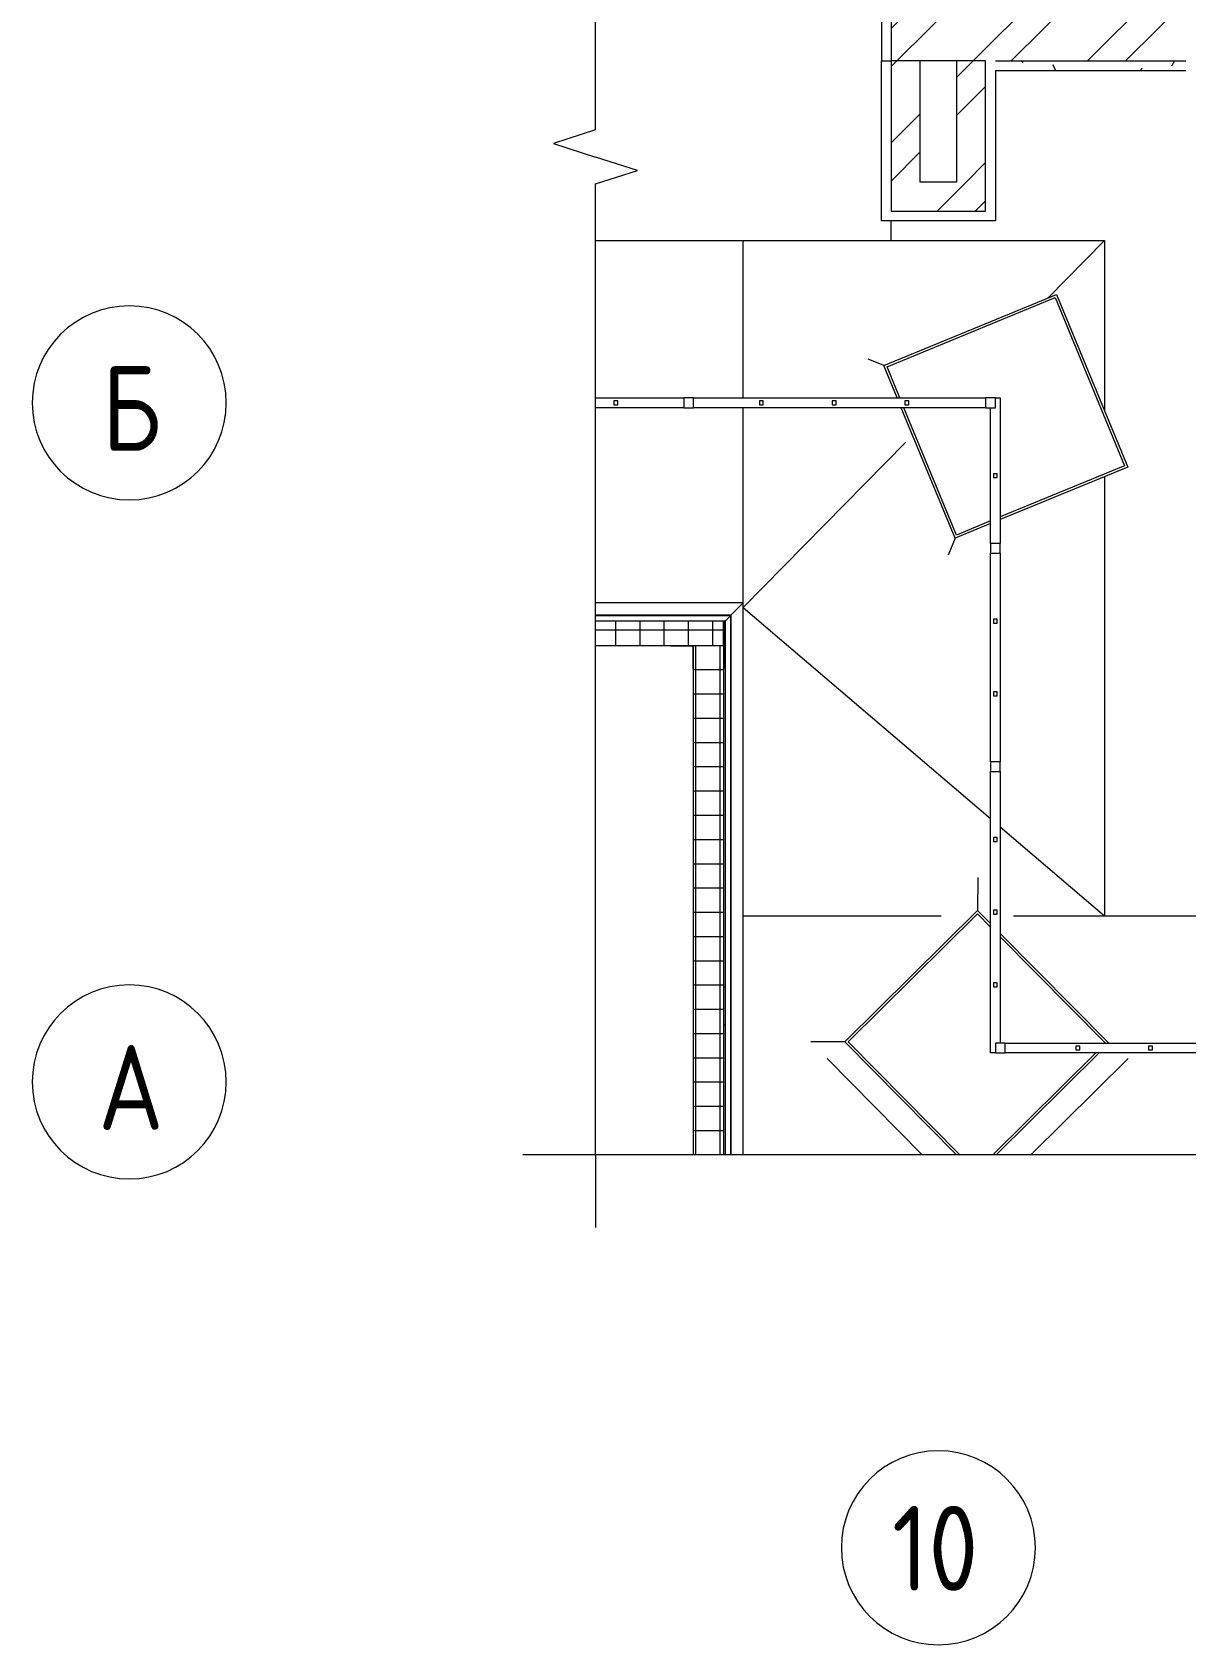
# Model space of a CAD drawing. Header units: millimetres. Extents: x -515342 to 330399, y -224905 to 507333.
# Drawn here: x -393051 to -388295, y 486546 to 493194 of the extents above; entities that cross this region are included whole.
import ezdxf

# ---------------------------------------------------------------- set-up
doc = ezdxf.new("R2010")
doc.units = ezdxf.units.MM
doc.layers.get('0').update_dxf_attribs({"lineweight": 0})
for name, color, linetype, lineweight in [('Аннотация', 7, 'Continuous', 0), ('Витраж', 7, 'Continuous', 0), ('Крыша', 7, 'Continuous', 0), ('Обобщенные модели', 7, 'Continuous', 0), ('Ограждение', 7, 'Continuous', 0), ('Оси', 7, 'Continuous', 0), ('Стены', 7, 'Continuous', 0), ('Стены внутренние', 7, 'Continuous', 0), ('Стены наружные', 7, 'Continuous', 0), ('Стены несущие', 7, 'Continuous', 0), ('Стены отделка', 7, 'Continuous', 0), ('Узлы', 7, 'Continuous', 0)]:
    doc.layers.add(name, color=color, linetype=linetype, lineweight=lineweight)
doc.styles.add('GOST Common', font='', dxfattribs={"width": 0.9, "height": 350})
doc.styles.get('GOST Common').set_extended_font_data('GOST Common')
pattern_1 = [(45, (-474945.14, 488866.48), (-235.7317, 235.7317), []), (45, (-474788, 488866.48), (-235.7317, 235.7317), [])]
pattern_2 = [(0, (-474945.14, 488866.48), (406.4, 101.6), [33.528, -271.272, 33.528, -271.272, -1625.6]), (0, (-474945.14, 488866.48), (406.4, 101.6), [-609.6, 33.528, -576.072, 33.528, -271.272, -711.2]), (0, (-474945.14, 488866.48), (406.4, 101.6), [-1524, 33.528, -169.672, 33.528, -474.472]), (120, (-474792.74, 488917.28), (-291.18818, 301.15272), [33.528, -271.272, 33.528, -271.272, -1625.6]), (120, (-474792.74, 488917.28), (-291.18818, 301.15272), [-609.6, 33.528, -576.072, 33.528, -271.272, -711.2]), (120, (-474792.74, 488917.28), (-291.18818, 301.15272), [-1524, 33.528, -169.672, 33.528, -474.472]), (240, (-474741.94, 489120.48), (-115.21182, -402.75272), [33.528, -271.272, 33.528, -271.272, -1625.6]), (240, (-474741.94, 489120.48), (-115.21182, -402.75272), [-609.6, 33.528, -576.072, 33.528, -271.272, -711.2]), (240, (-474741.94, 489120.48), (-115.21182, -402.75272), [-1524, 33.528, -169.672, 33.528, -474.472])]

# ---------------------------------------------------------------- blocks, each defined once
blk = doc.blocks.new('FP_7-О_АР_П_Крыша - фрагмент 3')
at = {"layer": 'Обобщенные модели'}
for p, q in [((67330.1, -59.7), (67858.1, -59.7)), ((67414.1, -41.4), (67414.1, -22.3)), ((67414.1, -83.6), (67414.1, -41.4)), ((67514.1, -41.4), (67514.1, -22.3)), ((67514.1, -83.6), (67514.1, -41.4)), ((67614.1, -41.4), (67614.1, -22.3)), ((67614.1, -83.6), (67614.1, -41.4)), ((67714.1, -41.4), (67714.1, -22.3)), ((67714.1, -83.6), (67714.1, -41.4)), ((67814.1, -41.4), (67814.1, -22.3)), ((67814.1, -83.6), (67814.1, -41.4)), ((67414.1, -125.2), (67414.1, -83.6)), ((67514.1, -125.2), (67514.1, -83.6)), ((67614.1, -125.2), (67614.1, -83.6)), ((67714.1, -125.2), (67714.1, -83.6)), ((67814.1, -125), (67814.1, -83.6))]:
    blk.add_line(p, q, dxfattribs=at)
blk = doc.blocks.new('Влж_Решетка для желоба - Решетка 125-9912624-О_АР_П_Крыша - фрагмент 3')
at = {"layer": 'Обобщенные модели'}
for p, q in [((67858.1, -22.2), (67858.1, -125)), ((67330.1, -125), (67733.4, -125))]:
    blk.add_line(p, q, dxfattribs=at)
blk.add_blockref('FP_7-О_АР_П_Крыша - фрагмент 3', (0, 0), dxfattribs=at)
blk = doc.blocks.new('FP_8-О_АР_П_Крыша - фрагмент 3')
at = {"layer": 'Обобщенные модели'}
for p, q in [((495, 114.1), (2594, 114.1)), ((595, 125.2), (595, 83.6)), ((595, 83.6), (595, 41.4)), ((695, 125.2), (695, 83.6)), ((695, 83.6), (695, 41.4)), ((795, 125.2), (795, 83.6)), ((795, 83.6), (795, 41.4)), ((895, 125.2), (895, 83.6)), ((895, 83.6), (895, 41.4)), ((995, 125.2), (995, 83.6)), ((995, 83.6), (995, 41.4)), ((1095, 125.2), (1095, 83.6)), ((1095, 83.6), (1095, 41.4)), ((1195, 125.2), (1195, 83.6)), ((1195, 83.6), (1195, 41.4)), ((1295, 125.2), (1295, 83.6)), ((1295, 83.6), (1295, 41.4)), ((1395, 125.2), (1395, 83.6)), ((1395, 83.6), (1395, 41.4)), ((1495, 125.2), (1495, 83.6)), ((1495, 83.6), (1495, 41.4)), ((1595, 125.2), (1595, 83.6)), ((1595, 83.6), (1595, 41.4)), ((1695, 125.2), (1695, 83.6)), ((1695, 83.6), (1695, 41.4)), ((1795, 125.2), (1795, 83.6)), ((1795, 83.6), (1795, 41.4)), ((1895, 125.2), (1895, 83.6)), ((1895, 83.6), (1895, 41.4)), ((1995, 125.2), (1995, 83.6)), ((1995, 83.6), (1995, 41.4)), ((2095, 125.2), (2095, 83.6)), ((2095, 83.6), (2095, 41.4)), ((2195, 125.2), (2195, 83.6)), ((2195, 83.6), (2195, 41.4)), ((2295, 125.2), (2295, 83.6)), ((2295, 83.6), (2295, 41.4)), ((2395, 125.2), (2395, 83.6)), ((2395, 83.6), (2395, 41.4)), ((2495, 125.2), (2495, 83.6)), ((2495, 83.6), (2495, 41.4)), ((495, 14.2), (2594, 14.2)), ((595, 41.4), (595, -0.2)), ((695, 41.4), (695, -0.2)), ((795, 41.4), (795, -0.2)), ((895, 41.4), (895, -0.2)), ((995, 41.4), (995, -0.2)), ((1095, 41.4), (1095, -0.2)), ((1195, 41.4), (1195, -0.2)), ((1295, 41.4), (1295, -0.2)), ((1395, 41.4), (1395, -0.2)), ((1495, 41.4), (1495, -0.2)), ((1595, 41.4), (1595, -0.2)), ((1695, 41.4), (1695, -0.2)), ((1795, 41.4), (1795, -0.2)), ((1895, 41.4), (1895, -0.2)), ((1995, 41.4), (1995, -0.2)), ((2095, 41.4), (2095, -0.2)), ((2195, 41.4), (2195, -0.2)), ((2295, 41.4), (2295, -0.2)), ((2395, 41.4), (2395, -0.2)), ((2495, 41.4), (2495, -0.2))]:
    blk.add_line(p, q, dxfattribs=at)
blk = doc.blocks.new('Влж_Решетка для желоба - Решетка 125-9912729-О_АР_П_Крыша - фрагмент 3')
at = {"layer": 'Обобщенные модели'}
for p, q in [((2594, 125), (495, 125)), ((2594, 125), (2594, 0)), ((2594, 0), (495, 0))]:
    blk.add_line(p, q, dxfattribs=at)
blk.add_blockref('FP_8-О_АР_П_Крыша - фрагмент 3', (0, 0), dxfattribs=at)
blk = doc.blocks.new('ASVP_ОМ_Водосточная воронка_Желоб - Водосточная воронка 125_100-9884792-О_АР_П_Крыша - фрагмент 3')
at = {"layer": 'Обобщенные модели'}
for points, knots in [([(32.7, 79.6), (33.7, 79.4), (36.3, 79), (38.9, 78.4), (40.4, 78.1)], [-0.30539456, -0.30539456, -0.30539456, -0.30539456, -0.28571429, -0.2511417, -0.2511417, -0.2511417, -0.2511417]), ([(40.4, -77.7), (38.8, -78.1), (36.3, -78.6), (33.6, -79.1), (32.7, -79.3)], [-0.75, -0.75, -0.75, -0.75, -0.71428571, -0.69558945, -0.69558945, -0.69558945, -0.69558945])]:
    blk.add_open_spline(points, degree=3, knots=knots, dxfattribs=at)
blk = doc.blocks.new('Влж_Детали для желоба - Угол 90гр 125-9912730-О_АР_П_Крыша - фрагмент 3')
at = {"layer": 'Обобщенные модели'}
for p, q in [((-102.7, 63.5), (92.5, 63.5)), ((0, 62.5), (-102.7, 62.5)), ((92.5, 63.5), (92.5, 62.5)), ((1, -63.5), (92.5, -63.5)), ((1, -155), (1, -63.5)), ((92.5, -62.5), (92.5, -63.5)), ((1, -155), (0, -155))]:
    blk.add_line(p, q, dxfattribs=at)
blk = doc.blocks.new('СД_Люблино_Фасады_rvt-3-О_АР_П_Крыша - фрагмент 3')
at = {"layer": 'Обобщенные модели', "lineweight": 9}
for name, p in [('Влж_Решетка для желоба - Решетка 125-9912624-О_АР_П_Крыша - фрагмент 3', (16885.9, 1924)), ('ASVP_ОМ_Водосточная воронка_Желоб - Водосточная воронка 125_100-9884792-О_АР_П_Крыша - фрагмент 3', (84711.6, 312.5))]:
    blk.add_blockref(name, p, dxfattribs=at)
for name, p, rotation in [('Влж_Детали для желоба - Угол 90гр 125-9912730-О_АР_П_Крыша - фрагмент 3', (84681.6, 1799), 269.9999999999999), ('Влж_Решетка для желоба - Решетка 125-9912729-О_АР_П_Крыша - фрагмент 3', (84744.1, -795), 89.99999999999991)]:
    blk.add_blockref(name, p, dxfattribs=dict(at, rotation=rotation))
blk = doc.blocks.new('Ограждение - Ограждение-9809147-О_АР_П_Крыша - фрагмент 3')
at = {"layer": 'Ограждение'}
for p, q in [((84775, 1924.9), (84825, 1974.9)), ((84775, 1924.9), (84216.1, 1924.9)), ((84216.1, 1923.8), (84773.8, 1923.8)), ((84216.1, 1901.5), (84751.6, 1901.5)), ((84751.6, 1901.5), (84751.6, -300)), ((84753.2, 1903.2), (84773.8, 1923.8)), ((84773.8, 1923.8), (84773.8, -300)), ((84775, -300), (84775, 1924.9))]:
    blk.add_line(p, q, dxfattribs=at)
for points in [[(84751.6, 1901.5), (84751.6, 1901.5), (84751.7, 1901.6), (84752.3, 1902.2), (84752.9, 1902.8), (84753.2, 1903.2)], [(84773.8, 1923.8), (84774.1, 1924), (84774.5, 1924.4), (84774.9, 1924.8), (84775, 1924.9), (84775, 1924.9)]]:
    blk.add_open_spline(points, degree=3, dxfattribs=at)
blk = doc.blocks.new('Прямоугольный импост - АР_Импост_16х16 _вертикальное заполнение ограждений_-10058717-О_АР_П_Крыша - фрагмент 3')
at = {"layer": 'Витраж', "lineweight": 18}
for p, q in [((-8, 8), (8, 8)), ((-8, -8), (-8, 8)), ((8, 8), (8, -8)), ((8, -8), (-8, -8))]:
    blk.add_line(p, q, dxfattribs=at)
blk = doc.blocks.new('Прямоугольный импост - АР_Импост_40х40 _поручень ограждения на кровле_-V9-О_АР_П_Крыша - фрагмент 3')
at = {"layer": 'Витраж'}
for p, q in [((90105, 160), (90405, 160)), ((90405, 120), (90105, 120))]:
    blk.add_line(p, q, dxfattribs=at)
blk = doc.blocks.new('Прямоугольный импост - АР_Импост_40х40 _поручень ограждения на кровле_-10059455-О_АР_П_Крыша - фрагмент 3')
at = {"layer": 'Витраж'}
for p, q in [((85905, 160), (86205, 160)), ((85865, 120), (85845, 120)), ((86205, 120), (85905, 120))]:
    blk.add_line(p, q, dxfattribs=at)
blk = doc.blocks.new('Прямоугольный импост - АР_Импост_40х40 _стойка ограждения на кровле_-10059257-О_АР_П_Крыша - фрагмент 3')
at = {"layer": 'Витраж', "lineweight": 18}
for p, q in [((0, 20), (-40, 20)), ((-40, 20), (-40, -20)), ((0, -20), (0, 20)), ((-40, -20), (0, -20))]:
    blk.add_line(p, q, dxfattribs=at)
blk = doc.blocks.new('Прямоугольный импост - АР_Импост_40х40 _стойка ограждения на кровле_-10058718-О_АР_П_Крыша - фрагмент 3')
at = {"layer": 'Витраж', "lineweight": 18}
for p, q in [((-20, 20), (20, 20)), ((-20, -20), (-20, 20)), ((20, 20), (20, -20)), ((20, -20), (-20, -20))]:
    blk.add_line(p, q, dxfattribs=at)
blk = doc.blocks.new('Прямоугольный импост - АР_Импост_40х40 _поручень ограждения на кровле_-10059454-О_АР_П_Крыша - фрагмент 3')
at = {"layer": 'Витраж'}
for p, q in [((85845, 120), (85845, 400)), ((85885, 400), (85885, 160))]:
    blk.add_line(p, q, dxfattribs=at)
blk = doc.blocks.new('Прямоугольный импост - АР_Импост_40х40 _поручень ограждения на кровле_-V10-О_АР_П_Крыша - фрагмент 3')
at = {"layer": 'Витраж'}
for p, q in [((89525, 160), (89805, 160)), ((89805, 120), (89525, 120))]:
    blk.add_line(p, q, dxfattribs=at)
blk = doc.blocks.new('Прямоугольный импост - АР_Импост_40х40 _поручень ограждения на кровле_-V11-О_АР_П_Крыша - фрагмент 3')
at = {"layer": 'Витраж'}
for p, q in [((89205, 160), (89485, 160)), ((89485, 120), (89205, 120))]:
    blk.add_line(p, q, dxfattribs=at)
blk = doc.blocks.new('Прямоугольный импост - АР_Импост_40х40 _поручень ограждения на кровле_-10060284-О_АР_П_Крыша - фрагмент 3')
at = {"layer": 'Витраж'}
for p, q in [((85885, 2820), (85885, 2500)), ((85845, 2500), (85845, 2780))]:
    blk.add_line(p, q, dxfattribs=at)
blk = doc.blocks.new('Прямоугольный импост - АР_Импост_40х40 _поручень ограждения на кровле_-10059252-О_АР_П_Крыша - фрагмент 3')
at = {"layer": 'Витраж', "lineweight": 18}
for p, q in [((-20, 20), (20, 20)), ((-20, -20), (-20, 20)), ((20, 20), (20, -20)), ((20, -20), (-20, -20))]:
    blk.add_line(p, q, dxfattribs=at)
blk = doc.blocks.new('Прямоугольный импост - АР_Импост_40х40 _стойка ограждения на кровле_-10060271-О_АР_П_Крыша - фрагмент 3')
at = {"layer": 'Витраж', "lineweight": 18}
for p, q in [((-40, 20), (0, 20)), ((-40, -20), (-40, 20)), ((0, 20), (0, -20)), ((0, -20), (-40, -20))]:
    blk.add_line(p, q, dxfattribs=at)
blk = doc.blocks.new('Прямоугольный импост - АР_Импост_40х40 _поручень ограждения на кровле_-10060283-О_АР_П_Крыша - фрагмент 3')
at = {"layer": 'Витраж'}
for p, q in [((85800, 2820), (85825, 2820)), ((85865, 2820), (85885, 2820)), ((85825, 2780), (85800, 2780))]:
    blk.add_line(p, q, dxfattribs=at)
blk = doc.blocks.new('Прямоугольный импост - АР_Импост_40х40 _поручень ограждения на кровле_-10060285-О_АР_П_Крыша - фрагмент 3')
at = {"layer": 'Витраж'}
for p, q in [((85500, 2820), (85800, 2820)), ((85800, 2780), (85500, 2780))]:
    blk.add_line(p, q, dxfattribs=at)
blk = doc.blocks.new('Прямоугольный импост - АР_Импост_40х40 _поручень ограждения на кровле_-V12-О_АР_П_Крыша - фрагмент 3')
at = {"layer": 'Витраж'}
for p, q in [((84216.1, 2820), (84300, 2820)), ((84300, 2780), (84216.1, 2780))]:
    blk.add_line(p, q, dxfattribs=at)
blk = doc.blocks.new('Обрыв_Прямоугольник - По умолчанию-9739467-О_АР_П_Крыша - фрагмент 3')
at = {"layer": 'Узлы'}
for p, q in [((0, -3999.9), (0, 0)), ((0, -8225), (0, -4222.5)), ((3014.5, -8225), (0, -8225))]:
    blk.add_line(p, q, dxfattribs=at)
blk = doc.blocks.new('Ось сетки - Круг_Ø8 мм-6577-О_АР_П_Крыша - фрагмент 3')
at = {"layer": 'Оси'}
for start, end in [(360, 180), (180, 360)]:
    blk.add_arc((0, 0), 4, start, end, dxfattribs=at)

msp = doc.modelspace()

# ---------------------------------------------------------------- hatches: boundary and pattern name
at = {"layer": 'Стены внутренние'}
h = msp.add_hatch(dxfattribs=at)
h.set_pattern_fill('FP_2', color=256, style=0, pattern_type=2)
h.set_pattern_definition(pattern_2)
h.paths.add_polyline_path([(-389512.0887, 493076.4811), (-389510.1429, 493076.4811), (-389510.1429, 495451.4811), (-389550.1429, 495451.4811), (-389550.1429, 493076.4811)])
h = msp.add_hatch(dxfattribs=at)
h.set_pattern_fill('FP_1', color=256, style=0, pattern_type=2)
h.set_pattern_definition(pattern_1)
h.paths.add_polyline_path([(-385530.1429, 493076.4811), (-385530.1429, 493456.4811), (-389510.1429, 493456.4811), (-389510.1429, 493076.4811), (-388295.1429, 493076.4811), (-388295.1429, 493192.4811), (-386705.1429, 493192.4811), (-386705.1429, 493076.4811), (-385574.8433, 493076.4811)])
h.paths.add_polyline_path([(-386705.1429, 493196.4811), (-388295.1429, 493196.4811), (-388295.1429, 493256.4811), (-386705.1429, 493255.5922), (-386705.1429, 493210.4811)])
h = msp.add_hatch(dxfattribs=at)
h.set_pattern_fill('FP_2', color=256, style=0, pattern_type=2)
h.set_pattern_definition(pattern_2)
h.paths.add_polyline_path([(-388295.1429, 493036.4811), (-388295.1429, 493076.4811), (-389080.1429, 493076.4811), (-389080.1429, 493036.4811), (-388527.7774, 493036.4811)])
h.paths.add_polyline_path([(-386559.1547, 493036.4811), (-385960.1429, 493036.4811), (-385960.1429, 493076.4811), (-386705.1429, 493076.4811), (-386705.1429, 493036.4811)])
at = {"layer": 'Стены наружные'}
h = msp.add_hatch(dxfattribs=at)
h.set_pattern_fill('FP_1', color=256, style=0, pattern_type=2)
h.set_pattern_definition(pattern_1)
h.paths.add_polyline_path([(-389510.1429, 492576.4811), (-389390.1429, 492576.4811), (-389390.1429, 493076.4811), (-389510.1429, 493076.4811), (-389510.1429, 492603.2984)])
h = msp.add_hatch(dxfattribs=at)
h.set_pattern_fill('FP_1', color=256, style=0, pattern_type=2)
h.set_pattern_definition(pattern_1)
h.paths.add_polyline_path([(-389120.1429, 492576.4811), (-389120.1429, 493076.4811), (-389240.1429, 493076.4811), (-389240.1429, 492576.4811)])
h = msp.add_hatch(dxfattribs=at)
h.set_pattern_fill('FP_1', color=256, style=0, pattern_type=2)
h.set_pattern_definition(pattern_1)
h.paths.add_polyline_path([(-389510.1429, 492456.4811), (-389120.1429, 492456.4811), (-389120.1429, 492576.4811), (-389510.1429, 492576.4811)])

# ---------------------------------------------------------------- linework, layer by layer
at = {"layer": 'Аннотация'}
for p, q in [((-390729.073, 492791.5985), (-390902.3732, 492735.2898)), ((-390729.073, 492791.5985), (-390902.3732, 492735.2898)), ((-390902.3732, 492735.2898), (-390729.073, 492678.9811)), ((-390902.3732, 492735.2898), (-390729.073, 492678.9811)), ((-390555.8679, 492623.9811), (-390729.073, 492678.9811)), ((-390555.8679, 492623.9811), (-390729.073, 492678.9811)), ((-390729.073, 492568.9811), (-390555.8679, 492623.9811)), ((-390729.073, 492568.9811), (-390555.8679, 492623.9811)), ((-390729.073, 488566.4811), (-391029.073, 488566.4811)), ((-390729.073, 488566.4811), (-390729.073, 488266.4811))]:
    msp.add_line(p, q, dxfattribs=at)
at = {"layer": 'Крыша'}
for p, q in [((-389510.1429, 492336.4212), (-389510.1429, 492416.4811)), ((-390729.073, 492336.4212), (-388630.1429, 492336.4212)), ((-390120.1429, 491686.4811), (-390120.1429, 492336.4212)), ((-388630.1429, 492336.4212), (-388864.3923, 492098.4776)), ((-388630.1429, 492336.4212), (-388630.1429, 491634.076)), ((-389526.5915, 491814.8369), (-388833.1401, 492100.538)), ((-388833.1401, 492100.538), (-388547.439, 491407.0866)), ((-389473.7091, 491686.4811), (-389526.5915, 491814.8369)), ((-390120.1429, 488566.4811), (-390120.1429, 491646.4811)), ((-389240.8904, 491121.3855), (-389457.2291, 491646.4811)), ((-389450.6334, 491502.9915), (-390120.1429, 490822.9237)), ((-388547.439, 491407.0866), (-389060.1429, 491195.8532)), ((-388630.1429, 491362.1972), (-388630.1429, 490469.6406)), ((-389100.1429, 491179.3733), (-389240.8904, 491121.3855)), ((-390120.1429, 490841.4212), (-390729.073, 490841.4212)), ((-390120.1429, 490822.9237), (-389100.1429, 489952.5402)), ((-388630.1429, 490469.6406), (-388630.1429, 489551.4811)), ((-389060.1429, 489918.4075), (-388630.1429, 489551.4811)), ((-390120.1429, 489551.4811), (-389303.878, 489551.4811)), ((-389686.7158, 489031.6857), (-389153.4867, 489559.1009)), ((-389153.4867, 489559.1009), (-389100.1429, 489505.169)), ((-389004.8182, 489551.4811), (-386463.878, 489551.4811)), ((-389060.1429, 489464.7281), (-388626.6742, 489026.4811)), ((-389226.5834, 488566.4811), (-389686.7158, 489031.6857)), ((-388665.8965, 488986.4811), (-389090.5263, 488566.4811))]:
    msp.add_line(p, q, dxfattribs=at)
at = {"layer": 'Стены'}
for p, q in [((-389539.6469, 491820.2736), (-389604.1907, 491847.1517)), ((-389246.3271, 491108.3301), (-389275.194, 491039.0104)), ((-389152.6629, 489709.3928), (-389153.4092, 489573.2428)), ((-389700.8577, 489031.7632), (-389840.6643, 489032.5296)), ((-389773.5589, 488963.0629), (-389381.3011, 488566.4811)), ((-388533.1496, 488963.0629), (-388934.103, 488566.4811))]:
    msp.add_line(p, q, dxfattribs=at)
at = {"layer": 'Стены внутренние'}
for p, q in [((-389550.1429, 492416.4811), (-389550.1429, 493076.4811)), ((-389550.1429, 493076.4811), (-389510.1429, 493076.4811)), ((-389510.1429, 493076.4811), (-389510.1429, 492456.4811)), ((-389120.1429, 492456.4811), (-389120.1429, 493076.4811)), ((-389080.1429, 493036.4811), (-389080.1429, 492416.4811)), ((-389510.1429, 492456.4811), (-389120.1429, 492456.4811)), ((-389080.1429, 492416.4811), (-389550.1429, 492416.4811))]:
    msp.add_line(p, q, dxfattribs=at)
at = {"layer": 'Стены наружные'}
for p, q in [((-389539.6469, 491820.2736), (-388827.7034, 492113.5934)), ((-388827.7034, 492113.5934), (-388534.3836, 491401.6499)), ((-389484.5246, 491686.4811), (-389539.6469, 491820.2736)), ((-389246.3271, 491108.3301), (-389468.0446, 491646.4811)), ((-388534.3836, 491401.6499), (-389060.1429, 491185.0378)), ((-389100.1429, 491168.5578), (-389246.3271, 491108.3301)), ((-389700.8577, 489031.7632), (-389153.4092, 489573.2428)), ((-389153.4092, 489573.2428), (-389100.1429, 489519.3893)), ((-389060.1429, 489478.9484), (-388612.6089, 489026.4811)), ((-389240.6486, 488566.4811), (-389700.8577, 489031.7632)), ((-388651.6762, 488986.4811), (-389076.306, 488566.4811))]:
    msp.add_line(p, q, dxfattribs=at)
at = {"layer": 'Стены несущие'}
for p, q in [((-389510.1429, 495451.4811), (-389510.1429, 493076.4811)), ((-389120.1429, 493076.4811), (-389510.1429, 493076.4811)), ((-389390.1429, 492576.4811), (-389390.1429, 493076.4811)), ((-389240.1429, 493076.4811), (-389240.1429, 492576.4811)), ((-389080.1429, 493076.4811), (-388295.1429, 493076.4811)), ((-389240.1429, 492576.4811), (-389390.1429, 492576.4811))]:
    msp.add_line(p, q, dxfattribs=at)
at = {"layer": 'Стены отделка'}
for p, q in [((-389550.1429, 495491.4811), (-389550.1429, 493076.4811)), ((-389080.1429, 493036.4811), (-388295.1429, 493036.4811))]:
    msp.add_line(p, q, dxfattribs=at)

# ---------------------------------------------------------------- block references
msp.add_blockref('СД_Люблино_Фасады_rvt-3-О_АР_П_Крыша - фрагмент 3', (-474945.1429, 488866.4811))
at = {"layer": 'Витраж'}
for name, p in [('Прямоугольный импост - АР_Импост_40х40 _поручень ограждения на кровле_-V12-О_АР_П_Крыша - фрагмент 3', (-474945.1429, 488866.4811)), ('Прямоугольный импост - АР_Импост_40х40 _поручень ограждения на кровле_-V11-О_АР_П_Крыша - фрагмент 3', (-479850.1429, 491526.4811)), ('Прямоугольный импост - АР_Импост_40х40 _поручень ограждения на кровле_-V10-О_АР_П_Крыша - фрагмент 3', (-479850.1429, 491526.4811)), ('Прямоугольный импост - АР_Импост_40х40 _поручень ограждения на кровле_-V9-О_АР_П_Крыша - фрагмент 3', (-480150.1429, 491526.4811)), ('Прямоугольный импост - АР_Импост_40х40 _поручень ограждения на кровле_-V9-О_АР_П_Крыша - фрагмент 3', (-479850.1429, 491526.4811)), ('Прямоугольный импост - АР_Импост_40х40 _поручень ограждения на кровле_-10060285-О_АР_П_Крыша - фрагмент 3', (-474945.1429, 488866.4811)), ('Прямоугольный импост - АР_Импост_40х40 _поручень ограждения на кровле_-10060283-О_АР_П_Крыша - фрагмент 3', (-474945.1429, 488866.4811)), ('Прямоугольный импост - АР_Импост_40х40 _поручень ограждения на кровле_-10060284-О_АР_П_Крыша - фрагмент 3', (-474945.1429, 488866.4811)), ('Прямоугольный импост - АР_Импост_40х40 _поручень ограждения на кровле_-10059454-О_АР_П_Крыша - фрагмент 3', (-474945.1429, 488866.4811)), ('Прямоугольный импост - АР_Импост_40х40 _поручень ограждения на кровле_-10059455-О_АР_П_Крыша - фрагмент 3', (-474945.1429, 488866.4811)), ('Прямоугольный импост - АР_Импост_40х40 _поручень ограждения на кровле_-V9-О_АР_П_Крыша - фрагмент 3', (-478845.1429, 488866.4811)), ('Прямоугольный импост - АР_Импост_40х40 _поручень ограждения на кровле_-V9-О_АР_П_Крыша - фрагмент 3', (-478545.1429, 488866.4811))]:
    msp.add_blockref(name, p, dxfattribs=at)
at = {"layer": 'Витраж', "extrusion": (0, 0, -1)}
for name, p, rotation in [('Прямоугольный импост - АР_Импост_16х16 _вертикальное заполнение ограждений_-10058717-О_АР_П_Крыша - фрагмент 3', (390645.1429, 491666.4811), 180), ('Прямоугольный импост - АР_Импост_40х40 _поручень ограждения на кровле_-10059252-О_АР_П_Крыша - фрагмент 3', (390345.1429, 491666.4811), 180), ('Прямоугольный импост - АР_Импост_16х16 _вертикальное заполнение ограждений_-10058717-О_АР_П_Крыша - фрагмент 3', (390045.1429, 491666.4811), 180), ('Прямоугольный импост - АР_Импост_16х16 _вертикальное заполнение ограждений_-10058717-О_АР_П_Крыша - фрагмент 3', (389745.1429, 491666.4811), 180), ('Прямоугольный импост - АР_Импост_16х16 _вертикальное заполнение ограждений_-10058717-О_АР_П_Крыша - фрагмент 3', (389445.1429, 491666.4811), 180), ('Прямоугольный импост - АР_Импост_40х40 _стойка ограждения на кровле_-10060271-О_АР_П_Крыша - фрагмент 3', (389080.1429, 491666.4811), 180), ('Прямоугольный импост - АР_Импост_16х16 _вертикальное заполнение ограждений_-10058717-О_АР_П_Крыша - фрагмент 3', (389080.1429, 491366.4811), 270), ('Прямоугольный импост - АР_Импост_40х40 _стойка ограждения на кровле_-10058718-О_АР_П_Крыша - фрагмент 3', (389080.1429, 491066.4811), 270), ('Прямоугольный импост - АР_Импост_16х16 _вертикальное заполнение ограждений_-10058717-О_АР_П_Крыша - фрагмент 3', (389080.1429, 490766.4811), 270), ('Прямоугольный импост - АР_Импост_16х16 _вертикальное заполнение ограждений_-10058717-О_АР_П_Крыша - фрагмент 3', (389080.1429, 490466.4811), 270), ('Прямоугольный импост - АР_Импост_40х40 _стойка ограждения на кровле_-10058718-О_АР_П_Крыша - фрагмент 3', (389080.1429, 490166.4811), 270), ('Прямоугольный импост - АР_Импост_16х16 _вертикальное заполнение ограждений_-10058717-О_АР_П_Крыша - фрагмент 3', (389080.1429, 489866.4811), 270), ('Прямоугольный импост - АР_Импост_16х16 _вертикальное заполнение ограждений_-10058717-О_АР_П_Крыша - фрагмент 3', (389080.1429, 489566.4811), 270), ('Прямоугольный импост - АР_Импост_16х16 _вертикальное заполнение ограждений_-10058717-О_АР_П_Крыша - фрагмент 3', (389080.1429, 489266.4811), 270), ('Прямоугольный импост - АР_Импост_16х16 _вертикальное заполнение ограждений_-10058717-О_АР_П_Крыша - фрагмент 3', (388740.1429, 489006.4811), 180), ('Прямоугольный импост - АР_Импост_16х16 _вертикальное заполнение ограждений_-10058717-О_АР_П_Крыша - фрагмент 3', (388440.1429, 489006.4811), 180)]:
    msp.add_blockref(name, p, dxfattribs=dict(at, rotation=rotation))
at = {"layer": 'Витраж'}
for name, p, rotation in [('Прямоугольный импост - АР_Импост_40х40 _поручень ограждения на кровле_-V11-О_АР_П_Крыша - фрагмент 3', (-389220.1429, 580571.4811), 270.0000000000002), ('Прямоугольный импост - АР_Импост_40х40 _поручень ограждения на кровле_-V10-О_АР_П_Крыша - фрагмент 3', (-389220.1429, 580571.4811), 270.0000000000002), ('Прямоугольный импост - АР_Импост_40х40 _поручень ограждения на кровле_-V9-О_АР_П_Крыша - фрагмент 3', (-389220.1429, 580871.4811), 270.0000000000002), ('Прямоугольный импост - АР_Импост_40х40 _поручень ограждения на кровле_-V11-О_АР_П_Крыша - фрагмент 3', (-389220.1429, 579671.4811), 270.0000000000002), ('Прямоугольный импост - АР_Импост_40х40 _поручень ограждения на кровле_-V10-О_АР_П_Крыша - фрагмент 3', (-389220.1429, 579671.4811), 270.0000000000002), ('Прямоугольный импост - АР_Импост_40х40 _поручень ограждения на кровле_-V9-О_АР_П_Крыша - фрагмент 3', (-389220.1429, 579971.4811), 270.0000000000002), ('Прямоугольный импост - АР_Импост_40х40 _поручень ограждения на кровле_-V9-О_АР_П_Крыша - фрагмент 3', (-389220.1429, 579671.4811), 270.0000000000002), ('Прямоугольный импост - АР_Импост_40х40 _стойка ограждения на кровле_-10059257-О_АР_П_Крыша - фрагмент 3', (-389080.1429, 489006.4811), 180)]:
    msp.add_blockref(name, p, dxfattribs=dict(at, rotation=rotation))
at = {"layer": 'Ограждение'}
msp.add_blockref('Ограждение - Ограждение-9809147-О_АР_П_Крыша - фрагмент 3', (-474945.1429, 488866.4811), dxfattribs=at)
at = {"layer": 'Оси', "xscale": 99.99999999999993, "yscale": 99.99999999999993, "zscale": 99.99999999999993, "rotation": 269.9999999999994}
for p in [(-392651.1721, 491666.4811), (-392651.1721, 488866.4811)]:
    msp.add_blockref('Ось сетки - Круг_Ø8 мм-6577-О_АР_П_Крыша - фрагмент 3', p, dxfattribs=at)
at = {"layer": 'Оси', "xscale": 99.99999999999993, "yscale": 99.99999999999993, "zscale": 99.99999999999993}
msp.add_blockref('Ось сетки - Круг_Ø8 мм-6577-О_АР_П_Крыша - фрагмент 3', (-389315.1429, 486946.0287), dxfattribs=at)
at = {"layer": 'Узлы'}
msp.add_blockref('Обрыв_Прямоугольник - По умолчанию-9739467-О_АР_П_Крыша - фрагмент 3', (-390729.073, 496791.4811), dxfattribs=at)

# ---------------------------------------------------------------- texts
at = {"layer": 'Оси', "char_height": 350, "attachment_point": 1, "style": 'GOST Common'}
for s, insert, width in [('\\fGOST Common|b0|i0|c204|p34|;\\W.9;Б', (-392764.495, 491819.068), 310.253062), ('\\fGOST Common|b0|i0|c204|p34|;\\W.9;А', (-392779.345, 489019.068), 346.329), ('10', (-389506.3235, 487118.562), 461.772)]:
    msp.add_mtext(s, dxfattribs=dict(at, insert=insert, width=width))

doc.saveas('drawing.dxf')
